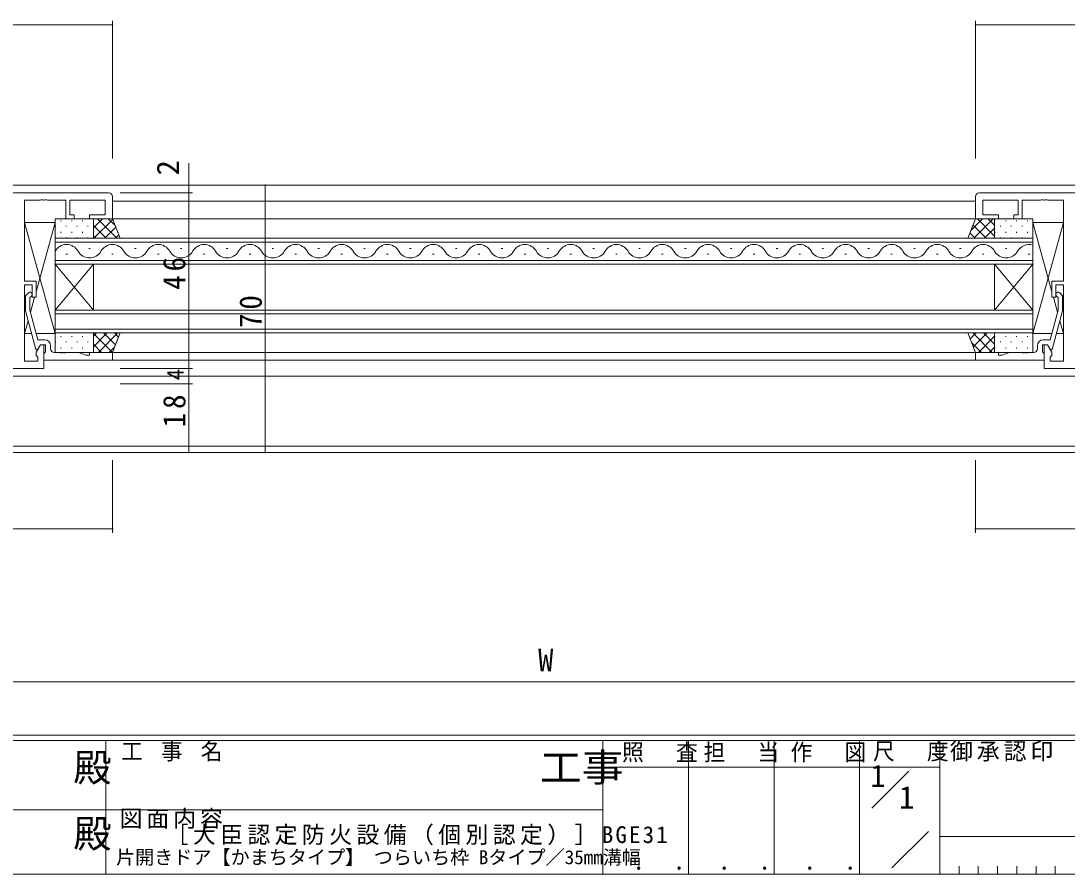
# Model space of a CAD drawing. Units: millimetres, scale not verified. Extents: x -594 to 199, y -420 to 144.
# Drawn here: x -228.4 to 45.5, y -420 to -196.6 of the extents above; entities that cross this region are included whole.
import ezdxf
from ezdxf.enums import TextEntityAlignment as Align

# ---------------------------------------------------------------- set-up
doc = ezdxf.new("R2010")
doc.units = ezdxf.units.MM
doc.header["$LTSCALE"] = 2
for name, color, linetype, lineweight in [('0-1_YKK_ZWAK', 7, 'Continuous', 9), ('0-3_YKK_12', 2, 'Continuous', 9), ('0-4_YKK_D', 6, 'Continuous', 9), ('0-5_YKK_13', 4, 'Continuous', 9), ('0-6_YKK_11', 7, 'Continuous', 9)]:
    doc.layers.add(name, color=color, linetype=linetype, lineweight=lineweight)
doc.layers.add('0-2_USER1', color=7, linetype='Continuous')
doc.styles.add('ＭＳ ゴシック', font='')
doc.styles.get('ＭＳ ゴシック').set_extended_font_data('MS Gothic')

msp = doc.modelspace()

# ---------------------------------------------------------------- linework, layer by layer
at = {"layer": '0-1_YKK_ZWAK'}
for p, q in [((178.8, -383.6), (-591.2, -383.6)), ((141, -385), (-591.2, -385)), ((-206.2, -385), (-206.2, -420)), ((-76, -385), (-76, -420)), ((-53.6, -385), (-53.6, -420)), ((-31.2, -385), (-31.2, -420)), ((-8.8, -385), (-8.8, -420)), ((12.2, -385), (12.2, -420)), ((-7.816, -391.999), (-76, -391.999)), ((-7.816, -391.999), (12.2, -391.999)), ((-5.63, -402.736), (4.064, -393.043)), ((-333.6, -403.199), (-204.8, -403.199)), ((-204.8, -403.199), (-76, -403.199)), ((-0.328, -418.345), (9.196, -408.821)), ((12.2, -410.2), (113, -410.2)), ((17.24, -417.9), (17.24, -420)), ((22.28, -417.9), (22.28, -420)), ((27.32, -417.9), (27.32, -420)), ((32.36, -417.9), (32.36, -420)), ((37.4, -417.9), (37.4, -420)), ((42.44, -417.9), (42.44, -420)), ((-591.2, -420), (141, -420))]:
    msp.add_line(p, q, dxfattribs=at)
at = {"layer": '0-3_YKK_12'}
for p, q in [((108.557, -239.644), (-288.493, -239.644)), ((-204.443, -247.944), (-204.443, -242.644)), ((21.557, -243.844), (-204.443, -243.844)), ((-204.443, -248.444), (21.557, -248.444)), ((-219.443, -260.344), (-219.443, -253.544)), ((-219.443, -253.544), (36.557, -253.544)), ((36.557, -254.544), (-219.443, -254.544)), ((36.557, -253.544), (36.557, -260.344)), ((-210.643, -256.184), (-210.243, -256.184)), ((-198.643, -256.184), (-198.243, -256.184)), ((-186.643, -256.184), (-186.243, -256.184)), ((-174.643, -256.184), (-174.243, -256.184)), ((-162.643, -256.184), (-162.243, -256.184)), ((-150.643, -256.184), (-150.243, -256.184)), ((-138.643, -256.184), (-138.243, -256.184)), ((-126.643, -256.184), (-126.243, -256.184)), ((-114.643, -256.184), (-114.243, -256.184)), ((-102.643, -256.184), (-102.243, -256.184)), ((-90.643, -256.184), (-90.243, -256.184)), ((-78.643, -256.184), (-78.243, -256.184)), ((-66.643, -256.184), (-66.243, -256.184)), ((-54.643, -256.184), (-54.243, -256.184)), ((-42.643, -256.184), (-42.243, -256.184)), ((-30.643, -256.184), (-30.243, -256.184)), ((-18.643, -256.184), (-18.243, -256.184)), ((-6.643, -256.184), (-6.243, -256.184)), ((5.357, -256.184), (5.757, -256.184)), ((17.357, -256.184), (17.757, -256.184)), ((29.357, -256.184), (29.757, -256.184)), ((-219.443, -259.344), (36.557, -259.344)), ((-216.643, -257.704), (-216.243, -257.704)), ((-204.643, -257.704), (-204.243, -257.704)), ((-192.643, -257.704), (-192.243, -257.704)), ((-180.643, -257.704), (-180.243, -257.704)), ((-168.643, -257.704), (-168.243, -257.704)), ((-156.643, -257.704), (-156.243, -257.704)), ((-144.643, -257.704), (-144.243, -257.704)), ((-132.643, -257.704), (-132.243, -257.704)), ((-120.643, -257.704), (-120.243, -257.704)), ((-108.643, -257.704), (-108.243, -257.704)), ((-96.643, -257.704), (-96.243, -257.704)), ((-84.643, -257.704), (-84.243, -257.704)), ((-72.643, -257.704), (-72.243, -257.704)), ((-60.643, -257.704), (-60.243, -257.704)), ((-48.643, -257.704), (-48.243, -257.704)), ((-36.643, -257.704), (-36.243, -257.704)), ((-24.643, -257.704), (-24.243, -257.704)), ((-12.643, -257.704), (-12.243, -257.704)), ((-0.643, -257.704), (-0.243, -257.704)), ((11.357, -257.704), (11.757, -257.704)), ((23.357, -257.704), (23.757, -257.704)), ((35.357, -257.704), (35.757, -257.704)), ((-219.443, -272.344), (-209.443, -260.344)), ((-219.443, -260.344), (-209.443, -272.344)), ((-219.443, -260.344), (-219.443, -272.344)), ((36.557, -260.344), (-219.443, -260.344)), ((-209.443, -260.344), (-209.443, -272.344)), ((36.557, -272.344), (26.557, -260.344)), ((36.557, -260.344), (26.557, -272.344)), ((26.557, -260.344), (26.557, -272.344)), ((36.557, -260.344), (36.557, -272.344)), ((-219.443, -278.344), (-219.443, -272.344)), ((-219.443, -272.344), (36.557, -272.344)), ((36.557, -273.344), (-219.443, -273.344)), ((36.557, -272.344), (36.557, -278.344)), ((-219.443, -277.344), (36.557, -277.344)), ((36.557, -278.344), (-219.443, -278.344)), ((-204.443, -283.444), (21.557, -283.444)), ((21.557, -285.444), (-204.443, -285.444)), ((101.557, -289.644), (-284.443, -289.644)), ((123.557, -308.014), (-306.443, -308.014)), ((123.557, -309.644), (-306.443, -309.644))]:
    msp.add_line(p, q, dxfattribs=at)
for centre, start, end in [((-216.443, -258.621), 29.20253, 150.79745), ((-210.443, -255.267), 209.20253, 330.79745), ((-204.443, -258.621), 29.20253, 150.79745), ((-198.443, -255.267), 209.20253, 330.79745), ((-192.443, -258.621), 29.20253, 150.79745), ((-186.443, -255.267), 209.20253, 330.79745), ((-180.443, -258.621), 29.20253, 150.79745), ((-174.443, -255.267), 209.20253, 330.79745), ((-168.443, -258.621), 29.20253, 150.79745), ((-162.443, -255.267), 209.20253, 330.79745), ((-156.443, -258.621), 29.20253, 150.79745), ((-150.443, -255.267), 209.20253, 330.79745), ((-144.443, -258.621), 29.20253, 150.79745), ((-138.443, -255.267), 209.20253, 330.79745), ((-132.443, -258.621), 29.20253, 150.79745), ((-126.443, -255.267), 209.20253, 330.79745), ((-120.443, -258.621), 29.20253, 150.79745), ((-114.443, -255.267), 209.20253, 330.79745), ((-108.443, -258.621), 29.20253, 150.79745), ((-102.443, -255.267), 209.20253, 330.79745), ((-96.443, -258.621), 29.20253, 150.79745), ((-90.443, -255.267), 209.20253, 330.79745), ((-84.443, -258.621), 29.20253, 150.79745), ((-78.443, -255.267), 209.20253, 330.79745), ((-72.443, -258.621), 29.20253, 150.79745), ((-66.443, -255.267), 209.20253, 330.79745), ((-60.443, -258.621), 29.20253, 150.79745), ((-54.443, -255.267), 209.20253, 330.79745), ((-48.443, -258.621), 29.20253, 150.79745), ((-42.443, -255.267), 209.20253, 330.79745), ((-36.443, -258.621), 29.20253, 150.79745), ((-30.443, -255.267), 209.20253, 330.79745), ((-24.443, -258.621), 29.20253, 150.79745), ((-18.443, -255.267), 209.20253, 330.79745), ((-12.443, -258.621), 29.20253, 150.79745), ((-6.443, -255.267), 209.20253, 330.79745), ((-0.443, -258.621), 29.20253, 150.79745), ((5.557, -255.267), 209.20253, 330.79745), ((11.557, -258.621), 29.20253, 150.79745), ((17.557, -255.267), 209.20253, 330.79745), ((23.557, -258.621), 29.20253, 150.79745), ((29.557, -255.267), 209.20253, 330.79745), ((35.557, -258.621), 73.08415, 150.79745)]:
    msp.add_arc(centre, 3.437, start, end, dxfattribs=at)
at = {"layer": '0-4_YKK_D'}
for p, q in [((-204.443, -232.644), (-204.443, -196.644)), ((21.557, -232.644), (21.557, -196.644)), ((-302.443, -197.644), (-204.443, -197.644)), ((21.557, -197.644), (127.557, -197.644)), ((-202.443, -239.644), (-183.443, -239.644)), ((-202.443, -239.644), (-163.443, -239.644)), ((-164.443, -239.644), (-164.443, -309.644)), ((-202.443, -241.644), (-183.443, -241.644)), ((-202.443, -241.644), (-183.443, -241.644)), ((-184.443, -241.644), (-184.443, -287.644)), ((-202.443, -287.644), (-183.443, -287.644)), ((-202.443, -287.644), (-183.443, -287.644)), ((-184.443, -287.644), (-184.443, -291.644)), ((-202.443, -291.644), (-183.443, -291.644)), ((-202.443, -291.644), (-183.443, -291.644)), ((-184.443, -291.644), (-184.443, -309.644)), ((-204.443, -311.644), (-204.443, -330.644)), ((-202.443, -309.644), (-183.443, -309.644)), ((-202.443, -309.644), (-163.443, -309.644)), ((21.557, -311.644), (21.557, -330.644)), ((-204.443, -329.644), (-284.443, -329.644)), ((21.557, -329.644), (101.557, -329.644)), ((-299.44, -369.644), (116.557, -369.644))]:
    msp.add_line(p, q, dxfattribs=at)
msp.add_lwpolyline([(-184.443, -241.644), (-184.443, -239.644), (-184.443, -233.859)], dxfattribs=at)
for centre, start, end in [((-204.443, -197.644), 0, 180), ((-204.443, -197.644), 180, 0), ((21.557, -197.644), 0, 180), ((21.557, -197.644), 180, 0), ((-184.443, -239.644), 90, 270), ((-184.443, -239.644), 270, 90), ((-164.443, -239.644), 90, 270), ((-164.443, -239.644), 270, 90), ((-184.443, -241.644), 90, 270), ((-184.443, -241.644), 90, 270), ((-184.443, -241.644), 270, 90), ((-184.443, -241.644), 270, 90), ((-184.443, -287.644), 90, 270), ((-184.443, -287.644), 90, 270), ((-184.443, -287.644), 270, 90), ((-184.443, -287.644), 270, 90), ((-184.443, -291.644), 90, 270), ((-184.443, -291.644), 90, 270), ((-184.443, -291.644), 270, 90), ((-184.443, -291.644), 270, 90), ((-184.443, -309.644), 90, 270), ((-184.443, -309.644), 270, 90), ((-164.443, -309.644), 90, 270), ((-164.443, -309.644), 270, 90), ((-204.443, -329.644), 0, 180), ((-204.443, -329.644), 180, 0), ((21.557, -329.644), 0, 180), ((21.557, -329.644), 180, 0)]:
    msp.add_arc(centre, 0.106, start, end, dxfattribs=at)
at = {"layer": '0-5_YKK_13'}
for p, q in [((-217.933, -248.864), (-217.933, -249.064)), ((-215.103, -248.864), (-215.103, -249.064)), ((-212.273, -248.864), (-212.273, -249.064)), ((-207.036, -248.444), (-209.443, -250.851)), ((-204.376, -248.613), (-209.308, -253.544)), ((-203.26, -253.544), (-208.36, -248.444)), ((-203.74, -250.235), (-205.531, -248.444)), ((23.361, -248.444), (20.394, -251.411)), ((26.189, -248.444), (21.089, -253.544)), ((26.557, -252.964), (22.037, -248.444)), ((26.557, -250.136), (24.866, -248.444)), ((26.647, -248.864), (26.647, -249.064)), ((29.477, -248.864), (29.477, -249.064)), ((32.307, -248.864), (32.307, -249.064)), ((35.137, -248.864), (35.137, -249.064)), ((-227.443, -249.444), (-219.443, -278.444)), ((-224.443, -267.569), (-219.443, -249.444)), ((-219.348, -250.279), (-219.348, -250.479)), ((-217.933, -251.894), (-217.933, -252.094)), ((-216.518, -250.279), (-216.518, -250.479)), ((-215.103, -251.894), (-215.103, -252.094)), ((-213.688, -250.279), (-213.688, -250.479)), ((-212.273, -251.894), (-212.273, -252.094)), ((-210.858, -250.279), (-210.858, -250.479)), ((-206.088, -253.544), (-209.443, -250.19)), ((-203.58, -250.645), (-206.479, -253.544)), ((24.309, -253.544), (20.896, -250.131)), ((26.557, -250.904), (23.918, -253.544)), ((26.647, -251.894), (26.647, -252.094)), ((28.062, -250.279), (28.062, -250.479)), ((29.477, -251.894), (29.477, -252.094)), ((30.892, -250.279), (30.892, -250.479)), ((32.307, -251.894), (32.307, -252.094)), ((33.722, -250.279), (33.722, -250.479)), ((35.137, -251.894), (35.137, -252.094)), ((36.552, -250.279), (36.552, -250.479)), ((44.557, -249.444), (36.557, -278.444)), ((41.557, -267.569), (36.557, -249.444)), ((-219.348, -253.309), (-219.348, -253.509)), ((-216.518, -253.309), (-216.518, -253.509)), ((-213.688, -253.309), (-213.688, -253.509)), ((-210.858, -253.309), (-210.858, -253.509)), ((-208.917, -253.544), (-209.443, -253.018)), ((-202.783, -252.676), (-203.651, -253.544)), ((21.48, -253.544), (20.099, -252.163)), ((28.062, -253.309), (28.062, -253.509)), ((30.892, -253.309), (30.892, -253.509)), ((33.722, -253.309), (33.722, -253.509)), ((36.552, -253.309), (36.552, -253.509)), ((-225.909, -272.883), (-224.822, -268.944)), ((43.023, -272.883), (41.937, -268.944)), ((-227.443, -278.444), (-226.539, -275.168)), ((44.557, -278.444), (43.654, -275.168)), ((-217.933, -279.164), (-217.933, -279.364)), ((-215.103, -279.164), (-215.103, -279.364)), ((-212.273, -279.164), (-212.273, -279.364)), ((-208.652, -278.344), (-209.443, -279.135)), ((-205.823, -278.344), (-209.443, -281.963)), ((-204.472, -283.444), (-209.443, -278.474)), ((-202.995, -278.344), (-208.095, -283.444)), ((-203.654, -281.434), (-206.744, -278.344)), ((-202.858, -279.402), (-203.916, -278.344)), ((21.745, -278.344), (20.174, -279.916)), ((25.925, -283.444), (20.825, -278.344)), ((24.573, -278.344), (20.97, -281.947)), ((26.557, -279.189), (22.302, -283.444)), ((26.557, -281.248), (23.653, -278.344)), ((26.557, -278.42), (26.481, -278.344)), ((26.647, -279.164), (26.647, -279.364)), ((29.477, -279.164), (29.477, -279.364)), ((32.307, -279.164), (32.307, -279.364)), ((35.137, -279.164), (35.137, -279.364)), ((-219.348, -280.579), (-219.348, -280.779)), ((-216.518, -280.579), (-216.518, -280.779)), ((-213.688, -280.579), (-213.688, -280.779)), ((-210.858, -280.579), (-210.858, -280.779)), ((-207.301, -283.444), (-209.443, -281.302)), ((-203.911, -282.089), (-205.267, -283.444)), ((23.096, -283.444), (20.565, -280.913)), ((26.557, -282.017), (25.13, -283.444)), ((28.062, -280.579), (28.062, -280.779)), ((30.892, -280.579), (30.892, -280.779)), ((33.722, -280.579), (33.722, -280.779)), ((36.552, -280.579), (36.552, -280.779)), ((-217.933, -282.194), (-217.933, -282.394)), ((-215.103, -282.194), (-215.103, -282.394)), ((-212.273, -282.194), (-212.273, -282.394)), ((26.647, -282.194), (26.647, -282.394)), ((29.477, -282.194), (29.477, -282.394)), ((32.307, -282.194), (32.307, -282.394)), ((35.137, -282.194), (35.137, -282.394))]:
    msp.add_line(p, q, dxfattribs=at)
for points in [[(-209.443, -248.444), (-209.443, -253.544), (-219.443, -253.544), (-219.443, -248.444)], [(-209.443, -253.544), (-202.443, -253.544), (-204.443, -248.444), (-209.443, -248.444)], [(26.557, -253.544), (19.557, -253.544), (21.557, -248.444), (26.557, -248.444)], [(26.557, -248.444), (26.557, -253.544), (36.557, -253.544), (36.557, -248.444)], [(-209.443, -283.444), (-209.443, -278.344), (-219.443, -278.344), (-219.443, -283.444)], [(-209.443, -278.344), (-202.443, -278.344), (-204.443, -283.444), (-209.443, -283.444)], [(26.557, -278.344), (19.557, -278.344), (21.557, -283.444), (26.557, -283.444)], [(26.557, -283.444), (26.557, -278.344), (36.557, -278.344), (36.557, -283.444)]]:
    msp.add_lwpolyline(points, close=True, dxfattribs=at)
for points in [[(-227.443, -264.444), (-227.443, -249.444), (-219.443, -249.444), (-219.443, -278.444), (-224.418, -278.444)], [(44.557, -264.444), (44.557, -249.444), (36.557, -249.444), (36.557, -278.444), (41.533, -278.444)], [(-225.661, -278.444), (-227.443, -278.444), (-227.443, -266.044)], [(42.776, -278.444), (44.557, -278.444), (44.557, -266.044)]]:
    msp.add_lwpolyline(points, dxfattribs=at)
at = {"layer": '0-6_YKK_11'}
for p, q in [((-205.443, -241.644), (-301.443, -241.644)), ((108.557, -241.644), (22.557, -241.644)), ((-220.643, -282.444), (-220.643, -281.644)), ((37.757, -282.444), (37.757, -281.644))]:
    msp.add_line(p, q, dxfattribs=at)
for points in [[(-289.943, -287.644), (-222.443, -287.644), (-222.443, -281.444), (-223.243, -281.444), (-224.373, -283.401), (-224.373, -284.214), (-223.943, -284.644), (-223.943, -285.714), (-227.443, -285.714), (-227.443, -265.744), (-225.443, -265.744), (-225.443, -268.944), (-224.443, -268.944), (-224.443, -264.744), (-227.443, -264.744), (-227.443, -243.574), (-223.401, -243.574), (-223.218, -243.454), (-222.668, -243.454), (-222.484, -243.574), (-222.401, -243.574), (-222.218, -243.454), (-221.668, -243.454), (-221.484, -243.574), (-216.643, -243.574), (-216.643, -248.444), (-214.443, -248.444), (-214.443, -247.444), (-215.643, -247.444), (-215.643, -243.574), (-206.373, -243.574), (-206.373, -247.444), (-210.443, -247.444), (-210.443, -248.444), (-204.443, -248.444), (-204.443, -242.644)], [(21.557, -242.644), (21.557, -248.444), (27.557, -248.444), (27.557, -247.444), (23.487, -247.444), (23.487, -243.574), (32.757, -243.574), (32.757, -247.444), (31.557, -247.444), (31.557, -248.444), (33.757, -248.444), (33.757, -243.574), (38.599, -243.574), (38.782, -243.454), (39.332, -243.454), (39.516, -243.574), (39.599, -243.574), (39.782, -243.454), (40.332, -243.454), (40.516, -243.574), (44.557, -243.574), (44.557, -264.744), (41.557, -264.744), (41.557, -268.944), (42.557, -268.944), (42.557, -265.744), (44.557, -265.744), (44.557, -285.714), (41.057, -285.714), (41.057, -284.644), (41.487, -284.214), (41.487, -283.401), (40.357, -281.444), (39.557, -281.444), (39.557, -287.644), (107.057, -287.644)], [(-226.467, -267.82), (-227.243, -268.596), (-227.243, -272.541), (-224.535, -282.644), (-223.935, -282.644), (-223.243, -281.444), (-221.943, -281.444), (-221.943, -283.244), (-222.143, -283.444), (-222.443, -283.744), (-222.443, -285.444)], [(43.582, -267.82), (44.357, -268.596), (44.357, -272.541), (41.65, -282.644), (41.05, -282.644), (40.357, -281.444), (39.057, -281.444), (39.057, -283.244), (39.257, -283.444), (39.557, -283.744), (39.557, -285.444)], [(-222.143, -280.144), (-223.963, -280.144), (-226.043, -272.383), (-226.043, -269.093), (-225.618, -268.668)], [(39.257, -280.144), (41.078, -280.144), (43.157, -272.383), (43.157, -269.093), (42.733, -268.668)], [(-222.443, -285.444), (-204.443, -285.444), (-204.443, -283.444), (-210.443, -283.444), (-210.443, -284.144), (-211.443, -284.144), (-213.366, -283.444), (-216.484, -283.444), (-216.668, -283.564), (-217.218, -283.564), (-217.401, -283.444), (-217.484, -283.444), (-217.668, -283.564), (-218.218, -283.564), (-218.401, -283.444), (-219.643, -283.444)], [(39.557, -285.444), (21.557, -285.444), (21.557, -283.444), (27.557, -283.444), (27.557, -284.144), (28.557, -284.144), (30.481, -283.444), (33.599, -283.444), (33.782, -283.564), (34.332, -283.564), (34.516, -283.444), (34.599, -283.444), (34.782, -283.564), (35.332, -283.564), (35.516, -283.444), (36.757, -283.444)]]:
    msp.add_lwpolyline(points, dxfattribs=at)
for centre, radius, start, end in [((-205.443, -242.644), 1, 0, 89.99998), ((22.557, -242.644), 1, 90, 179.99998), ((-226.043, -268.244), 0.6, 314.99998, 135), ((43.157, -268.244), 0.6, 44.99998, 225), ((-222.143, -281.644), 1.5, 0, 89.99998), ((39.257, -281.644), 1.5, 90, 179.99998), ((-219.643, -282.444), 1, 180, 269.99998), ((36.757, -282.444), 1, 270, 359.99998)]:
    msp.add_arc(centre, radius, start, end, dxfattribs=at)

# ---------------------------------------------------------------- texts
at = {"layer": '0-1_YKK_ZWAK', "color": 3, "style": 'ＭＳ ゴシック'}
for p in [(-214.682, -397.956), (-214.682, -415.278)]:
    msp.add_text('殿', height=7.331, dxfattribs=at).set_placement(p, align=Align.BOTTOM_LEFT)
at = {"layer": '0-1_YKK_ZWAK', "color": 3, "style": 'ＭＳ ゴシック', "width": 1.1}
msp.add_text('工事', height=7.331, dxfattribs=at).set_placement((-92.569, -397.956), align=Align.BOTTOM_LEFT)
at = {"layer": '0-1_YKK_ZWAK', "char_height": 4.399, "attachment_point": 7, "style": 'ＭＳ ゴシック'}
for s, insert in [('\\T1.22;\\W0.95;工\\~事\\~名', (-202.188, -390.533)), ('\\T1.24;\\W0.95;照\\~\\~査', (-71.011, -390.78)), ('\\T1.24;\\W0.95;担\\~\\~当', (-49.645, -390.78)), ('\\T1.24;\\W0.95;作\\~\\~図', (-26.88, -390.762)), ('\\T1.24;\\W0.95;尺\\~\\~度', (-5.288, -390.537)), ('\\T1.17;御承認印', (14.867, -390.533)), ('\\T1.17;図面内容', (-202.583, -408.148)), ('\\T1.24;\\W0.95;\\~．\\~．', (-71.545, -418.946)), ('\\T1.24;\\W0.95;\\~．\\~．', (-49.145, -418.946)), ('\\T1.24;\\W0.95;\\~．\\~．', (-26.745, -418.946))]:
    msp.add_mtext(s, dxfattribs=dict(at, insert=insert))
at = {"layer": '0-2_USER1', "style": 'ＭＳ ゴシック'}
for p in [(-6, -398.999), (1.533, -404.599)]:
    msp.add_text('1', height=5.865, dxfattribs=at).set_placement(p, align=Align.BOTTOM_LEFT)
at = {"layer": '0-2_USER1', "color": 4, "style": 'ＭＳ ゴシック'}
msp.add_text('片開きドア【かまちタイプ】 つらいち枠 Bタイプ／35mm溝幅', height=3.666, dxfattribs=at).set_placement((-203.514, -418.525), align=Align.BOTTOM_LEFT)
at = {"layer": '0-2_USER1', "insert": (-190.543, -412.449), "char_height": 4.399, "attachment_point": 7, "style": 'ＭＳ ゴシック'}
msp.add_mtext('\\T1.19;［大臣認定防火設備（個別認定）］BGE31', dxfattribs=at)
at = {"layer": '0-4_YKK_D', "color": 7, "style": 'ＭＳ ゴシック'}
for s, height, p in [('2', 5.865, (-185.243, -237.101)), ('4', 4.399, (-184.443, -290.727))]:
    msp.add_text(s, height=height, rotation=90, dxfattribs=at).set_placement(p, align=Align.BOTTOM_LEFT)
msp.add_text('W', height=5.865, dxfattribs=at).set_placement((-92.977, -368.644), align=Align.BOTTOM_LEFT)
at = {"layer": '0-4_YKK_D', "color": 7, "char_height": 5.865, "attachment_point": 7, "rotation": 90, "style": 'ＭＳ ゴシック'}
for s, insert in [('\\T1.27;\\W0.95;46', (-185.243, -267.044)), ('\\T1.27;\\W0.95;70', (-165.243, -277.044)), ('\\T1.27;\\W0.95;18', (-185.243, -303.044))]:
    msp.add_mtext(s, dxfattribs=dict(at, insert=insert))

doc.saveas('drawing.dxf')
